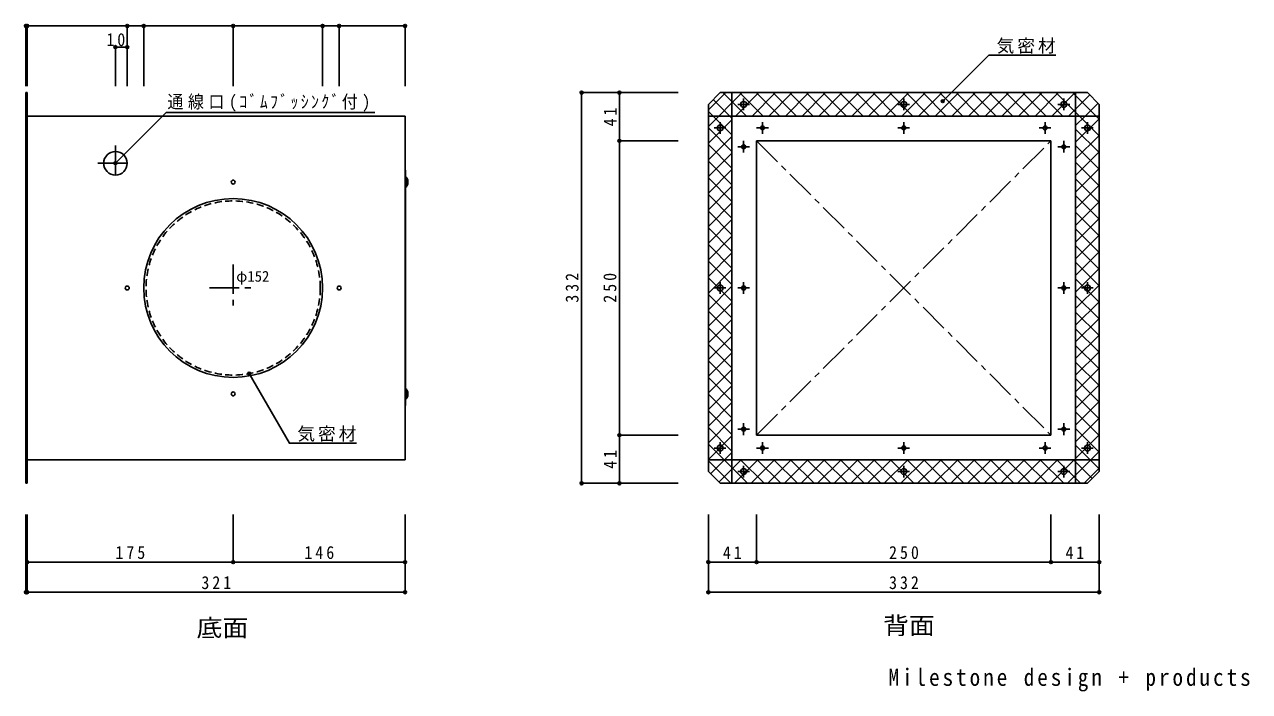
# Model space of a CAD drawing. Units: millimetres at full size, sheet at 1:5. Extents: x -992 to 812, y -602 to 481.
# Drawn here: x -228 to 812, y -602 to -35 of the extents above; entities that cross this region are included whole.
import ezdxf
from ezdxf.enums import TextEntityAlignment as Align

# ---------------------------------------------------------------- set-up
doc = ezdxf.new("R2010")
doc.units = ezdxf.units.MM
doc.header["$LTSCALE"] = 5
doc.header["$PDMODE"] = 32
doc.header["$PDSIZE"] = 2.5
doc.linetypes.add('CHAIN1', pattern=[8, 5, -1, 1, -1])
doc.linetypes.add('DASHED1', pattern=[1.8, 1.2, -0.6])
doc.layers.add('0-0', color=7, linetype='Continuous')
doc.styles.add('ＭＳ ゴシック', font='')
doc.styles.add('ＭＳ 明朝', font='')
doc.styles.get('ＭＳ ゴシック').set_extended_font_data('MS Gothic')
doc.styles.get('ＭＳ 明朝').set_extended_font_data('MS Mincho')

msp = doc.modelspace()

# ---------------------------------------------------------------- linework, layer by layer
at = {"layer": '0-0'}
for p, q in [((-226.229, -36.74), (-227.229, -36.74)), ((-227.229, -36.74), (-227.229, -87.839)), ((-141.229, -36.74), (-226.229, -36.74)), ((-226.229, -36.74), (-226.229, -87.839)), ((-127.229, -36.74), (-141.229, -36.74)), ((-141.229, -36.74), (-141.229, -87.839)), ((-51.229, -36.74), (-127.229, -36.74)), ((-127.229, -36.74), (-127.229, -87.839)), ((-51.229, -36.74), (24.771, -36.74)), ((-51.229, -36.74), (-51.229, -87.839)), ((24.771, -36.74), (38.771, -36.74)), ((24.771, -36.74), (24.771, -87.839)), ((38.771, -36.74), (94.771, -36.74)), ((38.771, -36.74), (38.771, -87.839)), ((94.771, -36.74), (94.771, -87.839)), ((-141.229, -54.688), (-151.229, -54.688)), ((-151.229, -54.688), (-151.229, -87.839)), ((551.509, -100.634), (590.542, -61.601)), ((590.542, -61.601), (647.434, -61.601)), ((-227.229, -93.404), (-227.229, -425.404)), ((-226.229, -93.404), (-227.229, -93.404)), ((-226.229, -93.404), (-226.229, -425.404)), ((244.775, -93.404), (244.775, -425.404)), ((244.775, -93.404), (326.712, -93.404)), ((276.885, -93.404), (276.885, -134.404)), ((276.885, -93.404), (326.712, -93.404)), ((362.384, -93.404), (352.384, -103.404)), ((352.384, -122.275), (381.255, -93.404)), ((352.384, -108.133), (367.112, -93.404)), ((674.384, -93.404), (362.384, -93.404)), ((364.77, -93.404), (384.77, -113.404)), ((372.384, -425.404), (372.384, -93.404)), ((375.397, -113.404), (395.397, -93.404)), ((378.912, -93.404), (398.912, -113.404)), ((389.539, -113.404), (409.539, -93.404)), ((393.054, -93.404), (413.054, -113.404)), ((403.681, -113.404), (423.681, -93.404)), ((407.196, -93.404), (427.196, -113.404)), ((417.823, -113.404), (437.823, -93.404)), ((421.338, -93.404), (441.338, -113.404)), ((431.965, -113.404), (451.965, -93.404)), ((435.481, -93.404), (455.481, -113.404)), ((446.107, -113.404), (466.107, -93.404)), ((449.623, -93.404), (469.623, -113.404)), ((460.249, -113.404), (480.249, -93.404)), ((463.765, -93.404), (483.765, -113.404)), ((474.392, -113.404), (494.392, -93.404)), ((477.907, -93.404), (497.907, -113.404)), ((488.534, -113.404), (508.534, -93.404)), ((492.049, -93.404), (512.049, -113.404)), ((502.676, -113.404), (522.676, -93.404)), ((506.191, -93.404), (526.191, -113.404)), ((516.818, -113.404), (536.818, -93.404)), ((520.333, -93.404), (540.333, -113.404)), ((530.96, -113.404), (550.96, -93.404)), ((534.476, -93.404), (554.476, -113.404)), ((545.102, -113.404), (565.102, -93.404)), ((548.618, -93.404), (568.618, -113.404)), ((559.244, -113.404), (579.244, -93.404)), ((562.76, -93.404), (582.76, -113.404)), ((573.387, -113.404), (593.387, -93.404)), ((576.902, -93.404), (596.902, -113.404)), ((587.529, -113.404), (607.529, -93.404)), ((591.044, -93.404), (611.044, -113.404)), ((601.671, -113.404), (621.671, -93.404)), ((605.186, -93.404), (625.186, -113.404)), ((615.813, -113.404), (635.813, -93.404)), ((619.328, -93.404), (639.328, -113.404)), ((629.955, -113.404), (649.955, -93.404)), ((633.47, -93.404), (653.47, -113.404)), ((644.097, -113.404), (664.097, -93.404)), ((664.384, -425.404), (664.384, -93.404)), ((674.384, -93.404), (684.384, -103.404)), ((352.384, -415.404), (352.384, -103.404)), ((356.506, -99.282), (372.384, -115.16)), ((658.239, -113.404), (676.312, -95.332)), ((684.384, -415.404), (684.384, -103.404)), ((94.771, -113.404), (-226.229, -113.404)), ((94.771, -113.404), (94.771, -405.404)), ((352.384, -109.302), (372.384, -129.302)), ((684.384, -113.404), (352.384, -113.404)), ((352.384, -136.417), (372.384, -116.417)), ((352.384, -123.444), (372.384, -143.444)), ((664.384, -135.544), (684.384, -115.544)), ((664.384, -124.317), (684.384, -144.317)), ((276.885, -134.404), (326.712, -134.404)), ((276.885, -134.404), (276.885, -384.404)), ((352.384, -150.559), (372.384, -130.559)), ((643.384, -384.404), (643.384, -134.404)), ((664.384, -149.686), (684.384, -129.686)), ((352.384, -137.586), (372.384, -157.586)), ((352.384, -164.701), (372.384, -144.701)), ((664.384, -138.459), (684.384, -158.459)), ((664.384, -163.828), (684.384, -143.828)), ((352.384, -151.729), (372.384, -171.729)), ((664.384, -152.602), (684.384, -172.602)), ((95.271, -159.404), (94.771, -159.404)), ((95.271, -359.404), (95.271, -159.404)), ((95.271, -172.954), (95.271, -165.854)), ((95.721, -165.404), (95.821, -165.404)), ((96.271, -172.954), (96.271, -165.854)), ((352.384, -178.843), (372.384, -158.843)), ((352.384, -165.871), (372.384, -185.871)), ((664.384, -177.97), (684.384, -157.97)), ((95.821, -173.404), (95.721, -173.404)), ((352.384, -192.986), (372.384, -172.986)), ((664.384, -166.744), (684.384, -186.744)), ((664.384, -192.113), (684.384, -172.113)), ((352.384, -180.013), (372.384, -200.013)), ((352.384, -207.128), (372.384, -187.128)), ((664.384, -180.886), (684.384, -200.886)), ((664.384, -206.255), (684.384, -186.255)), ((352.384, -194.155), (372.384, -214.155)), ((664.384, -195.028), (684.384, -215.028)), ((352.384, -221.27), (372.384, -201.27)), ((664.384, -220.397), (684.384, -200.397)), ((352.384, -208.297), (372.384, -228.297)), ((352.384, -235.412), (372.384, -215.412)), ((664.384, -209.17), (684.384, -229.17)), ((664.384, -234.539), (684.384, -214.539)), ((352.384, -222.439), (372.384, -242.439)), ((664.384, -223.312), (684.384, -243.312)), ((664.384, -248.681), (684.384, -228.681)), ((352.384, -249.554), (372.384, -229.554)), ((352.384, -236.581), (372.384, -256.581)), ((664.384, -237.454), (684.384, -257.454)), ((352.384, -263.696), (372.384, -243.696)), ((664.384, -262.823), (684.384, -242.823)), ((352.384, -250.723), (372.384, -270.723)), ((352.384, -277.838), (372.384, -257.838)), ((664.384, -251.596), (684.384, -271.596)), ((664.384, -276.965), (684.384, -256.965)), ((352.384, -264.866), (372.384, -284.866)), ((664.384, -265.739), (684.384, -285.739)), ((352.384, -291.981), (372.384, -271.981)), ((352.384, -279.008), (372.384, -299.008)), ((664.384, -291.107), (684.384, -271.107)), ((664.384, -279.881), (684.384, -299.881)), ((352.384, -306.123), (372.384, -286.123)), ((664.384, -305.25), (684.384, -285.25)), ((352.384, -293.15), (372.384, -313.15)), ((352.384, -320.265), (372.384, -300.265)), ((664.384, -294.023), (684.384, -314.023)), ((664.384, -319.392), (684.384, -299.392)), ((352.384, -307.292), (372.384, -327.292)), ((664.384, -308.165), (684.384, -328.165)), ((352.384, -334.407), (372.384, -314.407)), ((352.384, -321.434), (372.384, -341.434)), ((664.384, -333.534), (684.384, -313.534)), ((664.384, -322.307), (684.384, -342.307)), ((352.384, -348.549), (372.384, -328.549)), ((664.384, -347.676), (684.384, -327.676)), ((352.384, -335.576), (372.384, -355.576)), ((352.384, -362.691), (372.384, -342.691)), ((664.384, -336.449), (684.384, -356.449)), ((664.384, -361.818), (684.384, -341.818)), ((95.271, -352.954), (95.271, -345.854)), ((95.721, -345.404), (95.821, -345.404)), ((95.821, -353.404), (95.721, -353.404)), ((96.271, -352.954), (96.271, -345.854)), ((352.384, -349.718), (372.384, -369.718)), ((664.384, -350.591), (684.384, -370.591)), ((95.271, -359.404), (94.771, -359.404)), ((352.384, -376.833), (372.384, -356.833)), ((352.384, -363.861), (372.384, -383.861)), ((664.384, -375.96), (684.384, -355.96)), ((352.384, -390.975), (372.384, -370.975)), ((664.384, -364.734), (684.384, -384.734)), ((664.384, -390.102), (684.384, -370.102)), ((276.885, -384.404), (326.712, -384.404)), ((276.885, -384.404), (276.885, -425.404)), ((352.384, -378.003), (372.384, -398.003)), ((393.384, -384.404), (643.384, -384.404)), ((664.384, -378.876), (684.384, -398.876)), ((664.384, -404.245), (684.384, -384.245)), ((352.384, -405.118), (372.384, -385.118)), ((352.384, -392.145), (385.643, -425.404)), ((664.384, -393.018), (684.384, -413.018)), ((94.771, -405.404), (-226.229, -405.404)), ((352.384, -405.404), (684.384, -405.404)), ((354.312, -417.332), (372.384, -399.26)), ((361.383, -424.403), (380.381, -405.404)), ((374.524, -425.404), (394.524, -405.404)), ((379.785, -405.404), (399.785, -425.404)), ((388.666, -425.404), (408.666, -405.404)), ((393.927, -405.404), (413.927, -425.404)), ((402.808, -425.404), (422.808, -405.404)), ((408.069, -405.404), (428.069, -425.404)), ((416.95, -425.404), (436.95, -405.404)), ((422.211, -405.404), (442.211, -425.404)), ((431.092, -425.404), (451.092, -405.404)), ((436.354, -405.404), (456.354, -425.404)), ((445.234, -425.404), (465.234, -405.404)), ((450.496, -405.404), (470.496, -425.404)), ((459.376, -425.404), (479.376, -405.404)), ((464.638, -405.404), (484.638, -425.404)), ((473.519, -425.404), (493.519, -405.404)), ((478.78, -405.404), (498.78, -425.404)), ((487.661, -425.404), (507.661, -405.404)), ((492.922, -405.404), (512.922, -425.404)), ((501.803, -425.404), (521.803, -405.404)), ((507.064, -405.404), (527.064, -425.404)), ((515.945, -425.404), (535.945, -405.404)), ((521.206, -405.404), (541.206, -425.404)), ((530.087, -425.404), (550.087, -405.404)), ((535.349, -405.404), (555.349, -425.404)), ((544.229, -425.404), (564.229, -405.404)), ((549.491, -405.404), (569.491, -425.404)), ((558.371, -425.404), (578.371, -405.404)), ((563.633, -405.404), (583.633, -425.404)), ((572.514, -425.404), (592.514, -405.404)), ((577.775, -405.404), (597.775, -425.404)), ((586.656, -425.404), (606.656, -405.404)), ((591.917, -405.404), (611.917, -425.404)), ((600.798, -425.404), (620.798, -405.404)), ((606.059, -405.404), (626.059, -425.404)), ((614.94, -425.404), (634.94, -405.404)), ((620.201, -405.404), (640.201, -425.404)), ((629.082, -425.404), (649.082, -405.404)), ((634.343, -405.404), (654.343, -425.404)), ((643.224, -425.404), (663.224, -405.404)), ((648.486, -405.404), (668.486, -425.404)), ((657.366, -425.404), (684.384, -398.387)), ((662.628, -405.404), (678.506, -421.282)), ((352.384, -406.287), (371.501, -425.404)), ((362.384, -425.404), (352.384, -415.404)), ((671.508, -425.404), (684.384, -412.529)), ((674.384, -425.404), (684.384, -415.404)), ((-226.229, -425.404), (-227.229, -425.404)), ((244.775, -425.404), (326.712, -425.404)), ((276.885, -425.404), (326.712, -425.404)), ((362.384, -425.404), (674.384, -425.404)), ((-227.229, -517.931), (-227.229, -451.889)), ((-226.229, -517.931), (-226.229, -451.889)), ((-226.229, -492.338), (-226.229, -451.889)), ((-51.229, -492.338), (-51.229, -451.889)), ((94.771, -517.931), (94.771, -451.889)), ((94.771, -492.338), (94.771, -451.889)), ((352.384, -517.931), (352.384, -451.889)), ((352.384, -492.338), (352.384, -451.889)), ((393.384, -492.338), (393.384, -451.889)), ((643.384, -492.338), (643.384, -451.889)), ((684.384, -517.931), (684.384, -451.889)), ((684.384, -492.338), (684.384, -451.889)), ((-51.229, -492.338), (-226.229, -492.338)), ((94.771, -492.338), (-51.229, -492.338)), ((352.384, -492.338), (393.384, -492.338)), ((393.384, -492.338), (643.384, -492.338)), ((643.384, -492.338), (684.384, -492.338)), ((-227.229, -517.931), (-226.229, -517.931)), ((-226.229, -517.931), (94.771, -517.931)), ((352.384, -517.931), (684.384, -517.931))]:
    msp.add_line(p, q, dxfattribs=at)
at = {"layer": '0-0', "linetype": 'CHAIN1'}
for p, q in [((377.384, -103.404), (387.384, -103.404)), ((382.384, -98.404), (382.384, -108.404)), ((513.384, -103.404), (523.384, -103.404)), ((518.384, -98.404), (518.384, -108.404)), ((649.384, -103.404), (659.384, -103.404)), ((654.384, -98.404), (654.384, -108.404)), ((357.384, -123.404), (367.384, -123.404)), ((362.384, -118.404), (362.384, -128.404)), ((393.384, -123.404), (403.384, -123.404)), ((398.384, -118.404), (398.384, -128.404)), ((513.384, -123.404), (523.384, -123.404)), ((518.384, -118.404), (518.384, -128.404)), ((633.384, -123.404), (643.384, -123.404)), ((638.384, -118.404), (638.384, -128.404)), ((669.384, -123.404), (679.384, -123.404)), ((674.384, -118.404), (674.384, -128.404)), ((382.384, -134.404), (382.384, -144.404)), ((393.384, -134.404), (643.384, -384.404)), ((393.384, -384.404), (643.384, -134.404)), ((654.384, -134.404), (654.384, -144.404)), ((-151.229, -138.404), (-151.229, -168.404)), ((377.384, -139.404), (387.384, -139.404)), ((649.384, -139.404), (659.384, -139.404)), ((-166.229, -153.404), (-136.229, -153.404)), ((-51.229, -239.404), (-51.229, -279.404)), ((-71.229, -259.404), (-31.229, -259.404)), ((357.384, -259.404), (367.384, -259.404)), ((362.384, -254.404), (362.384, -264.404)), ((377.384, -259.404), (387.384, -259.404)), ((382.384, -254.404), (382.384, -264.404)), ((649.384, -259.404), (659.384, -259.404)), ((654.384, -254.404), (654.384, -264.404)), ((669.384, -259.404), (679.384, -259.404)), ((674.384, -254.404), (674.384, -264.404)), ((382.384, -374.404), (382.384, -384.404)), ((654.384, -374.404), (654.384, -384.404)), ((377.384, -379.404), (387.384, -379.404)), ((649.384, -379.404), (659.384, -379.404)), ((362.384, -390.404), (362.384, -400.404)), ((398.384, -390.404), (398.384, -400.404)), ((518.384, -390.404), (518.384, -400.404)), ((638.384, -390.404), (638.384, -400.404)), ((674.384, -390.404), (674.384, -400.404)), ((357.384, -395.404), (367.384, -395.404)), ((393.384, -395.404), (403.384, -395.404)), ((513.384, -395.404), (523.384, -395.404)), ((633.384, -395.404), (643.384, -395.404)), ((669.384, -395.404), (679.384, -395.404)), ((377.384, -415.404), (387.384, -415.404)), ((382.384, -410.404), (382.384, -420.404)), ((513.384, -415.404), (523.384, -415.404)), ((518.384, -410.404), (518.384, -420.404)), ((649.384, -415.404), (659.384, -415.404)), ((654.384, -410.404), (654.384, -420.404))]:
    msp.add_line(p, q, dxfattribs=at)
at = {"layer": '0-0'}
for points in [[(647.613, -93.404), (667.613, -113.404), (684.384, -130.175)], [(661.755, -93.404), (681.755, -113.404), (684.384, -116.033)], [(664.384, -121.402), (672.381, -113.404), (683.383, -102.403)], [(-151.229, -153.404), (-108.16, -110.335), (69.012, -110.335)], [(643.384, -134.404), (393.384, -134.404), (393.384, -384.404)], [(-37.588, -332.181), (-3.424, -391.354), (53.468, -391.354)]]:
    msp.add_lwpolyline(points, dxfattribs=at)
for centre, radius in [((382.384, -103.404), 2.5), ((518.384, -103.404), 2.5), ((654.384, -103.404), 2.5), ((362.384, -123.404), 2.5), ((398.384, -123.404), 1.65), ((518.384, -123.404), 1.65), ((638.384, -123.404), 1.65), ((674.384, -123.404), 2.5), ((-151.229, -153.404), 10), ((382.384, -139.404), 1.65), ((654.384, -139.404), 1.65), ((-51.229, -169.404), 1.65), ((-51.229, -259.404), 76), ((-141.229, -259.404), 1.65), ((38.771, -259.404), 1.65), ((362.384, -259.404), 2.5), ((382.384, -259.404), 1.65), ((654.384, -259.404), 1.65), ((674.384, -259.404), 2.5), ((-51.229, -349.404), 1.65), ((382.384, -379.404), 1.65), ((654.384, -379.404), 1.65), ((362.384, -395.404), 2.5), ((398.384, -395.404), 1.65), ((518.384, -395.404), 1.65), ((638.384, -395.404), 1.65), ((674.384, -395.404), 2.5), ((382.384, -415.404), 2.5), ((518.384, -415.404), 2.5), ((654.384, -415.404), 2.5)]:
    msp.add_circle(centre, radius, dxfattribs=at)
at = {"layer": '0-0', "linetype": 'DASHED1'}
msp.add_circle((-51.229, -259.404), 74, dxfattribs=at)
at = {"layer": '0-0'}
for centre, radius, start, end in [((95.721, -165.854), 0.45, 90, 180), ((95.821, -165.854), 0.45, 0, 90), ((90.47, -169.404), 6.801, 328.53598, 31.464), ((95.721, -172.954), 0.45, 180, 270), ((95.821, -172.954), 0.45, 270, 0), ((95.721, -345.854), 0.45, 90, 180), ((95.721, -352.954), 0.45, 180, 270), ((95.821, -345.854), 0.45, 0, 90), ((95.821, -352.954), 0.45, 270, 0), ((90.47, -349.404), 6.801, 328.53598, 31.464)]:
    msp.add_arc(centre, radius, start, end, dxfattribs=at)
for p in [(-227.229, -36.74), (-226.229, -36.74), (-141.229, -36.74), (-127.229, -36.74), (-51.229, -36.74), (24.771, -36.74), (38.771, -36.74), (94.771, -36.74), (-151.229, -54.688), (-141.229, -54.688), (244.775, -93.404), (276.885, -93.404), (551.509, -100.634), (276.885, -134.404), (-151.229, -153.404), (-37.588, -332.181), (276.885, -384.404), (244.775, -425.404), (276.885, -425.404), (-226.229, -492.338), (-51.229, -492.338), (94.771, -492.338), (352.384, -492.338), (393.384, -492.338), (643.384, -492.338), (684.384, -492.338), (-227.229, -517.931), (-226.229, -517.931), (94.771, -517.931), (352.384, -517.931), (684.384, -517.931)]:
    msp.add_point(p, dxfattribs=at)

# ---------------------------------------------------------------- texts
at = {"layer": '0-0', "style": 'ＭＳ ゴシック'}
msp.add_text('φ152', height=9.164, dxfattribs=at).set_placement((-48.665, -256.795), align=Align.BOTTOM_LEFT)
at = {"layer": '0-0', "style": 'ＭＳ ゴシック', "width": 1.1}
for s, p in [('底面', (-82.35, -560.048)), ('背面', (500.787, -558.013))]:
    msp.add_text(s, height=14.66, dxfattribs=at).set_placement(p, align=Align.BOTTOM_LEFT)
at = {"layer": '0-0', "attachment_point": 7}
for s, insert, char_height, style in [('\\T1.36;\\W0.9;10', (-158.819, -53.991), 11, 'ＭＳ ゴシック'), ('\\T1.17;気密材', (597.262, -60.373), 11, 'ＭＳ ゴシック'), ('\\T1.29;\\W0.9;通線口(ｺﾞﾑﾌﾞｯｼﾝｸﾞ付)', (-107.032, -109.52), 11, 'ＭＳ ゴシック'), ('\\T1.17;気密材', (3.295, -390.126), 11, 'ＭＳ ゴシック'), ('\\T1.38;\\W0.9;175', (-151.229, -489.838), 11, 'ＭＳ ゴシック'), ('\\T1.38;\\W0.9;146', (9.271, -489.838), 11, 'ＭＳ ゴシック'), ('\\T1.36;\\W0.9;41', (364.759, -489.838), 11, 'ＭＳ ゴシック'), ('\\T1.38;\\W0.9;250', (505.884, -489.838), 11, 'ＭＳ ゴシック'), ('\\T1.36;\\W0.9;41', (655.759, -489.838), 11, 'ＭＳ ゴシック'), ('\\T1.38;\\W0.9;321', (-78.229, -515.431), 11, 'ＭＳ ゴシック'), ('\\T1.38;\\W0.9;332', (505.884, -515.431), 11, 'ＭＳ ゴシック'), ('\\T1.28;\\W0.9;Milestone\\~design\\~+\\~products', (505.379, -602.314), 14.66, 'ＭＳ 明朝')]:
    msp.add_mtext(s, dxfattribs=dict(at, insert=insert, char_height=char_height, style=style))
at = {"layer": '0-0', "char_height": 11, "attachment_point": 7, "rotation": 90, "style": 'ＭＳ ゴシック'}
for s, insert in [('\\T1.36;\\W0.9;41', (274.385, -122.029)), ('\\T1.38;\\W0.9;332', (242.275, -271.904)), ('\\T1.38;\\W0.9;250', (274.385, -271.904)), ('\\T1.36;\\W0.9;41', (274.385, -413.029))]:
    msp.add_mtext(s, dxfattribs=dict(at, insert=insert))

doc.saveas('drawing.dxf')
